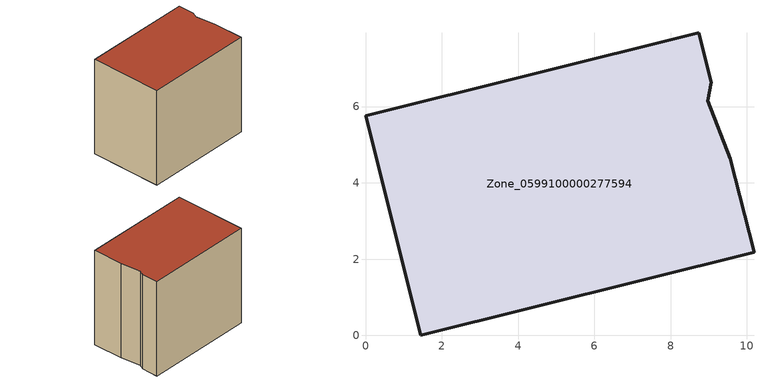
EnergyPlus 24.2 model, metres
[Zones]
Zone_0599100000277594
 floor ground (C_G): 8.97,6.15 9.57,4.63 10.19,2.18 1.45,0 0,5.76 8.73,7.94 9.06,6.63 z0
 wall outside (C_F): 1.45,0 10.19,2.18 9.57,4.63 8.97,6.15 9.06,6.63 8.73,7.94 0,5.76 1.45,0 z0:8.12
 roof outside (C_R): 9.57,4.63 8.97,6.15 9.06,6.63 8.73,7.94 0,5.76 1.45,0 10.19,2.18 z8.12
[BUILDING]
Pand.0599100000277594: North Axis=0; Terrain=City; Loads Convergence Tolerance Value=0.04; Temperature Convergence Tolerance Value=0.4; Solar Distribution=FullExterior; Maximum Number of Warmup Days=25; Minimum Number of Warmup Days=1
[Site:Location]
Rotterdam.The.Hague.AP_ZH_NLD Design_Conditions: Latitude=51.96; Longitude=4.45; Time Zone=1; Elevation=-4.5
[SITE:GROUNDTEMPERATURE:BUILDINGSURFACE]
18, 18, 18, 18, 18, 18, 18, 18, 18, 18, 18, 18
[MATERIAL] Thermal Absorptance=0.9; Solar Absorptance=0.7; Visible Absorptance=0.7
Name | Roughness | Thickness | Conductivity | Density | Specific Heat
G.TI.1965-1974 | MediumSmooth | 0.15 | 0.882353 | 540 | 1210
F.TI.1965-1974 | Rough | 0.3 | 0.697674 | 1920 | 840
R.TI.1965-1974 | MediumRough | 0.2 | 0.232558 | 1500 | 1000
[CONSTRUCTION]
C_G: G.TI.1965-1974
C_F: F.TI.1965-1974
C_R: R.TI.1965-1974
[ZONE]
Zone_0599100000277594: Type=1; Multiplier=1; Ceiling Height=Autocalculate; Volume=Autocalculate; Floor Area=autocalculate; Part of Total Floor Area=Yes
[ZONEINFILTRATION:DESIGNFLOWRATE]
Infil_Zone_0599100000277594: Zone or ZoneList or Space or SpaceList=Zone_0599100000277594; Schedule=AlwaysOn; Design Flow Rate Calculation Method=Flow/Area; Flow Rate per Floor Area=0.003; Constant Term Coefficient=1; Temperature Term Coefficient=0; Velocity Term Coefficient=0; Velocity Squared Term Coefficient=0
[HVACTEMPLATE:ZONE:IDEALLOADSAIRSYSTEM]
Zone_0599100000277594: Maximum Heating Supply Air Temperature=50; Minimum Cooling Supply Air Temperature=13; Maximum Heating Supply Air Humidity Ratio=0.0156; Minimum Cooling Supply Air Humidity Ratio=0.0077; Heating Limit=NoLimit; Cooling Limit=NoLimit; Dehumidification Control Type=ConstantSensibleHeatRatio; Cooling Sensible Heat Ratio=0.7; Dehumidification Setpoint=60; Humidification Control Type=None; Humidification Setpoint=30; Outdoor Air Method=None; Outdoor Air Flow Rate per Person=0.00944; Outdoor Air Flow Rate per Zone Floor Area=0; Outdoor Air Flow Rate per Zone=0; Demand Controlled Ventilation Type=None; Outdoor Air Economizer Type=NoEconomizer; Heat Recovery Type=None; Sensible Heat Recovery Effectiveness=0.7; Latent Heat Recovery Effectiveness=0.65
[ZONECONTROL:THERMOSTAT]
ThermostatControl_Zone_0599100000277594: Zone or ZoneList=Zone_0599100000277594; Control Type Schedule=DualSetpointControlType; Control 1=Thermostat_Zone_0599100000277594; Temperature Difference Between Cutout And Setpoint=0
[THERMOSTATSETPOINT:DUALSETPOINT]
Thermostat_Zone_0599100000277594: Heating Setpoint Temperature Schedule=HeatingSetpoint_Zone_0599100000277594; Cooling Setpoint Temperature Schedule=CoolingSetpoint_Zone_0599100000277594
[SCHEDULE:COMPACT]
HeatingSetpoint_Zone_0599100000277594: Through: 12/31, For: AllDays, Until: 24:00, 21
CoolingSetpoint_Zone_0599100000277594: Through: 12/31, For: AllDays, Until: 24:00, 24
DualSetpointControlType: Through: 12/31, For: AllDays, Until: 24:00, 4
AlwaysOn: Through: 12/31, For: AllDays, Until: 24:00, 1
